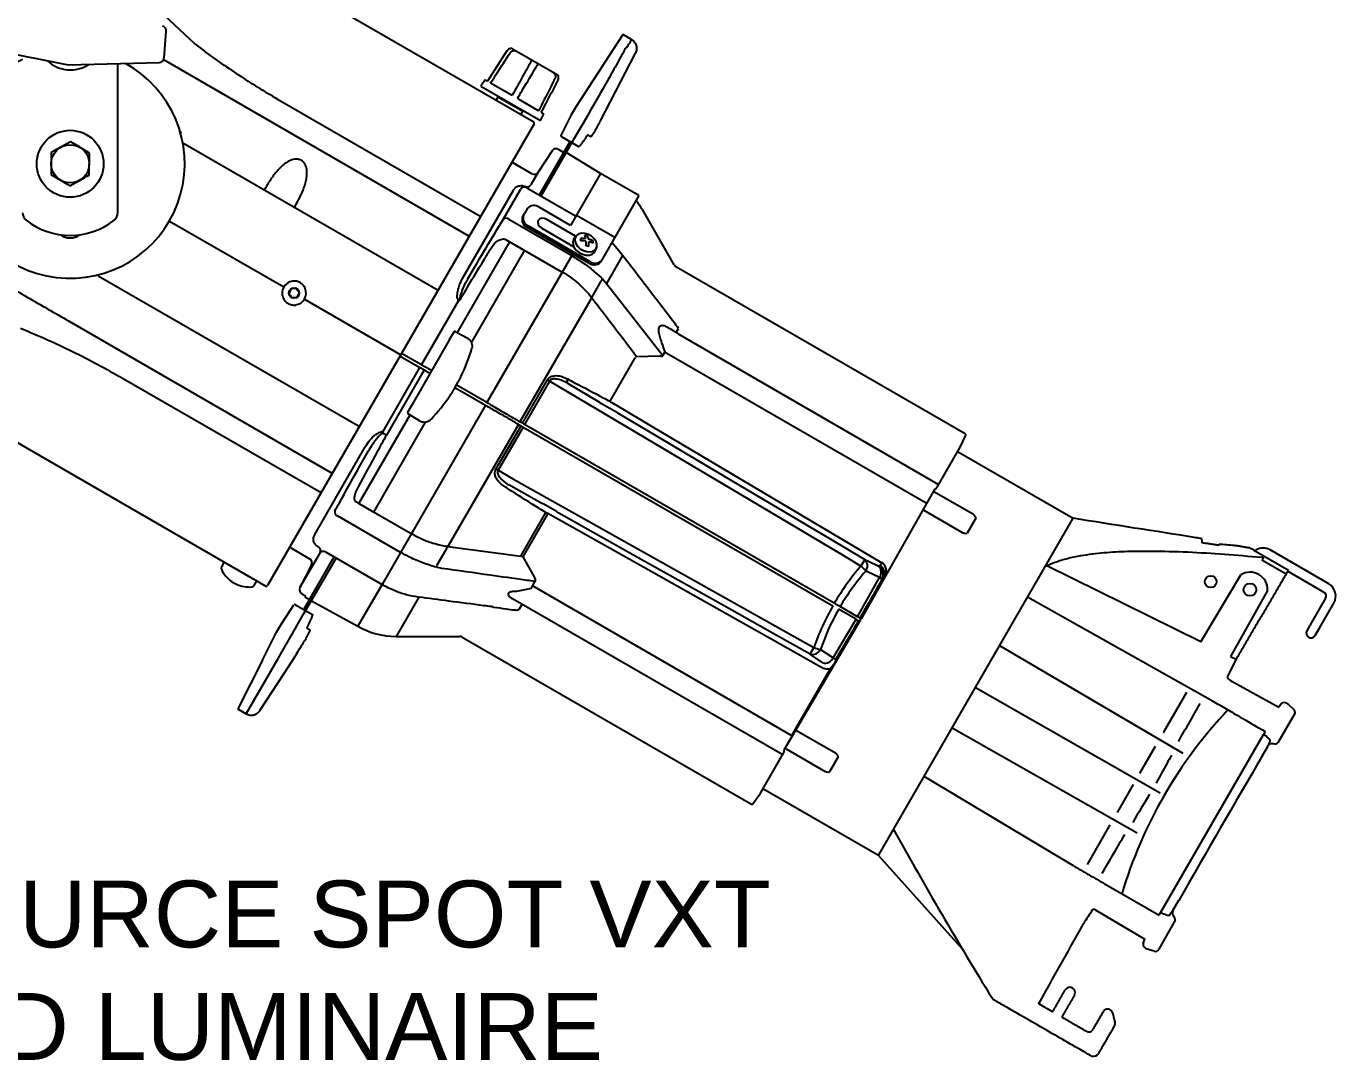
# Model space of a CAD drawing. Extents: x 5 to 346, y -5 to 215.
# Drawn here: x 207.17 to 224.32, y 159.48 to 173.03 of the extents above; entities that cross this region are included whole.
import ezdxf
from ezdxf.enums import TextEntityAlignment as Align

# ---------------------------------------------------------------- set-up
doc = ezdxf.new("R2010")
doc.units = 0
doc.header["$LTSCALE"] = 0.5
doc.header["$MEASUREMENT"] = 0
doc.layers.add('OBJECT', color=7, linetype='CONTINUOUS')
doc.layers.add('RISER', color=7, linetype='CONTINUOUS')
doc.styles.add('ARIAL', font='arial.ttf')

# ---------------------------------------------------------------- blocks, each defined once
blk = doc.blocks.new('ColorSource spot VXT-19')
at = {"layer": 'RISER'}
for p, q in [((0.52, -18.287), (1.456, -19.165)), ((5.896, -20.193), (2.489, -18.226)), ((1.055, -19.353), (1.085, -19.004)), ((-1.374, -19.207), (-0.202, -19.444)), ((7.06, -19.054), (6.939, -19.24)), ((7.176, -19.11), (7.074, -19.05)), ((7.158, -19.141), (7.158, -19.142)), ((1.05, -19.374), (5.053, -21.685)), ((5.545, -19.258), (5.292, -19.657)), ((5.545, -19.258), (5.549, -19.26)), ((5.619, -19.235), (6.202, -19.571)), ((6.939, -19.24), (6.452, -19.99)), ((6.772, -20.175), (7.229, -19.288)), ((7.116, -19.214), (7.104, -19.218)), ((-0.202, -19.444), (0.994, -19.411)), ((0.451, -21.378), (0.451, -19.426)), ((5.26, -19.638), (5.204, -19.723)), ((5.204, -19.723), (5.984, -20.173)), ((5.26, -19.638), (5.292, -19.657)), ((5.338, -19.683), (5.604, -19.837)), ((6.216, -19.645), (6.216, -19.645)), ((5.427, -19.863), (5.401, -19.908)), ((5.427, -19.863), (5.752, -20.05)), ((5.458, -19.869), (5.453, -19.878)), ((5.693, -19.888), (5.956, -20.04)), ((2.604, -19.927), (5.202, -21.427)), ((5.726, -20.035), (5.731, -20.026)), ((5.726, -20.095), (5.752, -20.05)), ((6, -20.065), (6.03, -20.083)), ((6.452, -19.99), (6.389, -20.098)), ((6.452, -19.99), (6.452, -19.99)), ((5.902, -20.215), (2.412, -26.26)), ((5.984, -20.173), (6.03, -20.083)), ((6.389, -20.098), (6.253, -20.367)), ((6.552, -20.193), (6.419, -20.422)), ((1.279, -20.322), (1.259, -20.311)), ((1.279, -20.322), (1.269, -20.339)), ((6.265, -20.384), (6.257, -20.38)), ((6.265, -20.384), (6.484, -20.511)), ((6.591, -20.378), (6.581, -20.393)), ((6.704, -20.301), (6.65, -20.383)), ((6.65, -20.384), (6.65, -20.383)), ((6.704, -20.301), (6.704, -20.301)), ((-0.169, -20.449), (-0.295, -20.519)), ((0.079, -20.597), (-0.045, -20.523)), ((1.301, -20.464), (4.644, -22.394)), ((6.137, -20.569), (5.955, -20.848)), ((6.371, -20.446), (5.967, -21.144)), ((5.993, -21.159), (6.417, -20.425)), ((6.288, -20.589), (6.22, -20.549)), ((5.872, -20.868), (5.612, -20.718)), ((6.77, -20.867), (6.321, -20.591)), ((-0.426, -20.878), (-0.302, -20.952)), ((5.955, -20.848), (5.859, -21.015)), ((6.772, -20.864), (6.379, -21.544)), ((7.274, -21.154), (6.772, -20.864)), ((-0.178, -21.026), (-0.052, -20.956)), ((4.968, -22.232), (5.631, -21.083)), ((5.496, -21.466), (5.723, -21.073)), ((5.807, -21.052), (6.442, -21.419)), ((7.274, -21.154), (6.784, -22.003)), ((5.75, -21.435), (5.777, -21.387)), ((5.815, -21.321), (5.777, -21.387)), ((6.379, -21.544), (5.968, -21.307)), ((6.958, -21.703), (6.455, -21.413)), ((7.735, -22.06), (7.319, -21.338)), ((1.125, -21.488), (2.622, -22.351)), ((5.569, -21.463), (6.394, -21.94)), ((5.826, -21.552), (5.814, -21.574)), ((6.619, -22.039), (5.814, -21.574)), ((6.632, -22.017), (5.826, -21.552)), ((6.003, -21.583), (6.421, -21.824)), ((6.444, -21.685), (6.069, -21.468)), ((4.898, -22.948), (5.584, -21.759)), ((5.537, -21.732), (6.27, -22.155)), ((6.437, -21.695), (6.418, -21.727)), ((6.437, -21.695), (6.457, -21.677)), ((7.013, -21.876), (6.919, -21.77)), ((5.775, -21.869), (5.08, -23.075)), ((6.408, -21.917), (5.283, -23.865)), ((5.327, -21.858), (5.378, -21.785)), ((6.697, -21.888), (6.716, -21.856)), ((6.716, -21.856), (6.722, -21.83)), ((7.06, -21.937), (6.848, -22.304)), ((7.06, -21.937), (7.013, -21.876)), ((6.784, -22.003), (6.772, -22.025)), ((11.548, -24.272), (7.759, -22.085)), ((0.193, -22.203), (3.6, -24.17)), ((6.776, -22.274), (6.655, -22.489)), ((6.796, -22.246), (6.848, -22.304)), ((6.848, -22.304), (7.587, -23.25)), ((2.894, -22.509), (4.157, -23.238)), ((4.427, -23.371), (4.911, -22.533)), ((6.638, -22.517), (5.716, -24.115)), ((3.246, -24.782), (-0.161, -22.815)), ((4.795, -23.04), (4.855, -22.936)), ((4.868, -22.932), (5.023, -23.016)), ((7.763, -22.945), (7.793, -22.893)), ((7.787, -22.966), (11.199, -24.937)), ((4.795, -23.04), (4.304, -23.889)), ((5.026, -23.018), (5.03, -23.02)), ((4.147, -23.255), (4.407, -23.406)), ((4.427, -23.371), (4.167, -23.22)), ((5.085, -23.158), (5.085, -23.158)), ((6.896, -23.848), (7.224, -23.28)), ((7.244, -23.259), (7.546, -23.251)), ((7.587, -23.25), (7.616, -23.201)), ((11.034, -25.18), (7.64, -23.221)), ((3.924, -24.244), (4.407, -23.406)), ((4.461, -23.437), (3.967, -24.292)), ((4.461, -23.437), (4.476, -23.445)), ((4.496, -23.411), (4.481, -23.402)), ((4.53, -23.476), (4.539, -23.482)), ((4.559, -23.447), (4.55, -23.442)), ((3.111, -25.048), (0.513, -23.548)), ((4.867, -23.662), (4.908, -23.591)), ((4.867, -23.662), (4.867, -23.662)), ((4.879, -23.641), (4.879, -23.641)), ((5.283, -23.865), (4.883, -23.634)), ((4.942, -23.526), (4.942, -23.526)), ((5.75, -24.135), (6.078, -23.567)), ((6.104, -23.584), (5.777, -24.15)), ((6.341, -23.61), (6.759, -23.858)), ((4.798, -23.774), (4.798, -23.774)), ((4.863, -23.669), (5.263, -23.9)), ((5.263, -23.9), (3.914, -26.236)), ((4.304, -23.889), (4.244, -23.993)), ((4.248, -24.007), (4.398, -24.099)), ((6.786, -23.879), (6.759, -23.858)), ((6.962, -23.983), (6.786, -23.879)), ((6.992, -23.997), (6.962, -23.983)), ((3.606, -25.186), (4.277, -24.024)), ((4.477, -24.119), (3.797, -25.297)), ((4.401, -24.1), (4.405, -24.103)), ((4.552, -24.082), (4.552, -24.082)), ((5.696, -24.15), (4.773, -25.747)), ((5.402, -24.737), (5.73, -24.169)), ((5.696, -24.15), (5.73, -24.169)), ((5.75, -24.135), (5.716, -24.115)), ((9.833, -26.492), (5.777, -24.15)), ((-1.017, -24.299), (2.39, -26.266)), ((5.757, -24.185), (5.43, -24.751)), ((5.757, -24.185), (9.813, -26.527)), ((11.482, -24.446), (11.555, -24.291)), ((3.028, -25.593), (3.691, -24.443)), ((11.18, -24.971), (11.482, -24.447)), ((11.448, -24.505), (12.962, -25.379)), ((3.596, -24.969), (3.564, -25.038)), ((6.001, -25.184), (5.572, -24.943)), ((11.148, -24.992), (10.184, -26.695)), ((11.144, -25.032), (11.654, -25.327)), ((11.148, -24.992), (11.156, -24.992)), ((3.56, -25.156), (3.608, -25.183)), ((3.606, -25.186), (3.606, -25.186)), ((3.797, -25.297), (3.606, -25.186)), ((6.027, -25.196), (6.001, -25.184)), ((6.203, -25.295), (6.027, -25.196)), ((4.151, -25.825), (3.326, -25.348)), ((3.797, -25.297), (3.797, -25.297)), ((3.798, -25.294), (4.293, -25.579)), ((5.727, -25.873), (6.054, -25.305)), ((6.083, -25.318), (5.756, -25.884)), ((6.226, -25.311), (6.203, -25.295)), ((10.412, -29.795), (12.962, -25.379)), ((11.005, -25.272), (11.517, -25.568)), ((11.688, -25.377), (11.575, -25.572)), ((9.781, -25.65), (10.233, -25.918)), ((2.702, -25.758), (2.962, -25.908)), ((2.835, -26.287), (3.098, -25.833)), ((2.884, -26.574), (3.282, -25.885)), ((3.113, -25.819), (3.098, -25.833)), ((3.908, -26.246), (3.175, -25.823)), ((4.632, -25.988), (4.757, -25.776)), ((4.766, -25.746), (4.773, -25.747)), ((4.773, -25.747), (5.727, -25.873)), ((5.756, -25.884), (5.902, -26.147)), ((15.306, -25.779), (15.33, -25.793)), ((15.33, -25.793), (15.326, -25.797)), ((15.326, -25.797), (15.779, -26.058)), ((15.356, -25.794), (15.339, -25.804)), ((16.308, -26.237), (15.541, -25.794)), ((1.844, -25.951), (1.808, -26.014)), ((2.987, -25.99), (2.835, -26.287)), ((2.887, -26.627), (3.308, -25.9)), ((4.694, -26.036), (4.618, -26.02)), ((10.413, -26.005), (10.434, -25.999)), ((14.635, -26.996), (12.615, -26.001)), ((15.75, -26.112), (15.432, -25.926)), ((15.779, -26.058), (15.78, -26.058)), ((1.945, -26.209), (1.996, -26.239)), ((2.234, -26.26), (2.27, -26.197)), ((3.914, -26.236), (3.593, -26.792)), ((3.914, -26.236), (3.914, -26.236)), ((5.864, -26.297), (5.912, -26.213)), ((10.138, -26.668), (10.426, -26.156)), ((10.474, -26.167), (10.458, -26.172)), ((14.635, -26.996), (15.156, -26.121)), ((15.773, -26.072), (16.245, -26.345)), ((2.86, -26.369), (2.907, -26.396)), ((2.907, -26.396), (2.9, -26.409)), ((2.9, -26.409), (2.959, -26.444)), ((4.39, -26.412), (4.382, -26.411)), ((5.864, -26.297), (5.669, -26.337)), ((5.884, -26.263), (9.283, -28.226)), ((15.507, -26.323), (15.023, -27.187)), ((2.593, -26.763), (2.757, -26.511)), ((2.778, -26.512), (2.771, -26.508)), ((2.778, -26.512), (2.998, -26.639)), ((2.985, -26.459), (3.593, -26.792)), ((4.39, -26.412), (4.093, -26.926)), ((9.157, -28.474), (5.619, -26.432)), ((5.744, -26.504), (5.707, -26.569)), ((10.118, -26.702), (9.89, -26.571)), ((10.138, -26.668), (9.91, -26.536)), ((14.795, -27.776), (12.364, -26.414)), ((16.267, -26.427), (16.084, -26.745)), ((16.192, -26.808), (16.376, -26.489)), ((2.755, -26.857), (2.887, -26.627)), ((10.164, -26.729), (9.171, -28.416)), ((9.819, -27.208), (10.118, -26.702)), ((10.164, -26.729), (10.149, -26.721)), ((10.164, -26.729), (10.184, -26.695)), ((10.169, -26.686), (10.184, -26.695)), ((16.084, -26.745), (16.022, -26.851)), ((2.345, -27.236), (2.53, -26.872)), ((2.53, -26.872), (2.593, -26.763)), ((2.53, -26.872), (2.53, -26.872)), ((2.549, -27.215), (2.755, -26.857)), ((2.926, -26.935), (2.97, -26.847)), ((2.936, -26.798), (2.944, -26.782)), ((2.936, -26.798), (2.944, -26.782)), ((2.936, -26.798), (2.936, -26.798)), ((2.97, -26.847), (2.97, -26.847)), ((4.093, -26.926), (4.926, -26.926)), ((9.516, -27.16), (9.065, -26.906)), ((16.131, -26.914), (16.192, -26.808)), ((2.851, -27.057), (2.851, -27.057)), ((2.926, -26.935), (2.926, -26.935)), ((4.959, -26.934), (8.748, -29.122)), ((14.4, -28.46), (11.999, -27.047)), ((2.345, -27.236), (2.024, -27.867)), ((2.13, -27.94), (2.549, -27.215)), ((2.632, -27.402), (2.778, -27.178)), ((2.796, -27.146), (2.8, -27.14)), ((9.849, -27.228), (9.852, -27.244)), ((15.095, -27.223), (14.977, -27.456)), ((15.023, -27.187), (15.095, -27.223)), ((2.311, -27.896), (2.632, -27.402)), ((9.277, -28.222), (9.779, -27.354)), ((14.1, -28.98), (11.692, -27.604)), ((15.021, -27.504), (15.656, -27.852)), ((14.444, -27.658), (14.138, -28.189)), ((2.028, -27.88), (2.13, -27.94)), ((15.862, -27.937), (15.64, -28.318)), ((15.69, -27.805), (15.656, -27.852)), ((13.8, -29.5), (11.375, -28.127)), ((9.34, -28.157), (9.85, -28.452)), ((14.109, -30.538), (15.453, -28.209)), ((15.476, -28.171), (15.453, -28.209)), ((8.867, -28.977), (9.169, -28.454)), ((9.176, -28.422), (9.171, -28.416)), ((9.201, -28.397), (9.713, -28.693)), ((14.036, -28.365), (13.831, -28.721)), ((15.436, -28.492), (15.513, -28.359)), ((15.561, -28.329), (15.588, -28.329)), ((9.883, -28.502), (9.77, -28.698)), ((15.436, -28.492), (15.436, -28.493)), ((12.964, -29.93), (11.01, -28.76)), ((8.768, -29.118), (8.866, -28.978)), ((10.412, -29.795), (8.899, -28.922)), ((13.749, -28.863), (13.536, -29.232)), ((13.443, -29.392), (13.144, -29.91)), ((11.514, -31.022), (10.415, -29.797)), ((13.39, -30.175), (14.087, -30.576)), ((13.26, -30.509), (13.901, -30.891)), ((14.268, -30.515), (14.228, -30.571)), ((14.268, -30.515), (14.346, -30.381)), ((14.346, -30.381), (14.346, -30.381)), ((14.298, -30.64), (14.082, -31.022)), ((14.087, -30.576), (14.109, -30.538)), ((13.877, -30.947), (13.901, -30.891)), ((13.929, -31.015), (14.02, -31.044))]:
    blk.add_line(p, q, dxfattribs=at)
at = {"layer": 'RISER', "flags": 128}
for points in [[(6.581, -20.393), (6.581, -20.393)], [(6.069, -21.468), (6.036, -21.455), (6.002, -21.452), (5.974, -21.461), (5.955, -21.479), (5.949, -21.504), (5.955, -21.533), (5.974, -21.561), (6.003, -21.583)], [(6.418, -21.727), (6.417, -21.73), (6.408, -21.763), (6.411, -21.8), (6.428, -21.838), (6.457, -21.873), (6.494, -21.902), (6.537, -21.923), (6.582, -21.934), (6.625, -21.933), (6.661, -21.922), (6.689, -21.9), (6.697, -21.888)], [(6.725, -21.794), (6.714, -21.756), (6.69, -21.719), (6.655, -21.687), (6.613, -21.663), (6.568, -21.649), (6.524, -21.647), (6.486, -21.656), (6.457, -21.677), (6.44, -21.707), (6.436, -21.743), (6.447, -21.781), (6.471, -21.818), (6.506, -21.85), (6.548, -21.874), (6.593, -21.888), (6.637, -21.89), (6.675, -21.88), (6.705, -21.86), (6.722, -21.83), (6.725, -21.794)], [(10.181, -26.004), (9.966, -25.877), (9.106, -25.366), (6.104, -23.584)], [(6.921, -23.865), (7.014, -23.92), (7.44, -24.173), (9.147, -25.185), (10.457, -25.961)], [(6.992, -23.997), (7.377, -24.225), (8.488, -24.883), (9.781, -25.65)], [(3.616, -24.174), (3.615, -24.174), (3.614, -24.175), (3.612, -24.175), (3.61, -24.174), (3.608, -24.174), (3.605, -24.173), (3.603, -24.172), (3.6, -24.17)], [(3.265, -24.783), (3.263, -24.784), (3.262, -24.785), (3.26, -24.786), (3.257, -24.786), (3.255, -24.785), (3.252, -24.785), (3.249, -24.784), (3.246, -24.782)], [(5.43, -24.751), (5.633, -24.865), (6.505, -25.355), (9.565, -27.072)], [(9.665, -27.332), (9.557, -27.271), (9.125, -27.028), (7.395, -26.056), (6.083, -25.318)], [(9.065, -26.906), (8.39, -26.527), (7.265, -25.895), (6.226, -25.311)], [(11.518, -25.568), (11.522, -25.57), (11.526, -25.571)], [(11.526, -25.571), (11.536, -25.573), (11.565, -25.577)], [(10.233, -25.918), (10.392, -25.995), (10.413, -26.005)], [(10.426, -26.156), (10.266, -26.079), (10.246, -26.069)], [(2.936, -26.798), (2.936, -26.798)], [(2.944, -26.782), (2.944, -26.782)], [(9.654, -27.095), (9.8, -27.195), (9.819, -27.208)], [(9.681, -27.272), (9.535, -27.173), (9.516, -27.16)], [(15.778, -27.814), (15.775, -27.811), (15.76, -27.801), (15.741, -27.794), (15.725, -27.791), (15.708, -27.794), (15.694, -27.801), (15.69, -27.805)], [(15.848, -27.878), (15.799, -27.833), (15.778, -27.814)], [(9.714, -28.693), (9.718, -28.695), (9.722, -28.696)], [(9.722, -28.696), (9.732, -28.698), (9.76, -28.702)], [(12.512, -31.731), (12.511, -31.73), (12.511, -31.728), (12.512, -31.727), (12.512, -31.726), (12.512, -31.725), (12.512, -31.725), (12.512, -31.725), (12.512, -31.725), (12.512, -31.725), (12.511, -31.727)]]:
    blk.add_lwpolyline(points, dxfattribs=at)
at = {"layer": 'RISER'}
for centre, radius in [((-0.174, -20.738), 0.438), ((-0.174, -20.738), 0.25), ((2.758, -22.43), 0.0682), ((14.762, -26.209), 0.0783), ((15.276, -26.314), 0.082)]:
    blk.add_circle(centre, radius, dxfattribs=at)
for centre, radius, start, end in [((7.069, -19.059), 0.01, 63.5738, 146.9774), ((-0.174, -20.738), 1.5, 114.6243, 61.2034), ((-0.17, -19.072), 0.438, 226.567, 303.5677), ((5.888, -20.207), 0.016, 330, 60), ((6.262, -20.371), 0.01, 153.1059, 239.191), ((6.262, -20.371), 0.00999, 153.1449, 240.0494), ((6.257, -20.379), 0.000649, 239.2227, 251.7737), ((6.189, -20.603), 0.062, 60, 147), ((6.488, -20.503), 0.00906, 244.3621, 327.1843), ((5.903, -20.814), 0.062, 240, 327), ((5.776, -21.105), 0.062, 60.0043, 148.8483), ((5.81, -20.981), 0.0603, 238.2797, 324.8879), ((6.453, -21.838), 1, 30, 38.341), ((-0.674, -21.378), 0.125, 180, 232.0201), ((0.326, -21.378), 0.125, 307.9799, 0), ((5.855, -21.47), 0.112, 161.4218, 248.0495), ((5.868, -21.448), 0.112, 161.4218, 248.0495), ((5.899, -21.395), 0.112, 51.9505, 138.5782), ((-0.174, -20.738), 0.937, 232.0201, 307.9799), ((5.534, -21.506), 0.0556, 50.8363, 132.9669), ((-0.174, -21.488), 0.22, 234.3056, 305.6944), ((6.536, -22.079), 0.362, 83.3807, 94.5148), ((7.112, -21.67), 0.607, 184.5181, 187.3095), ((6.524, -22.194), 0.447, 82.7479, 91.8018), ((6.546, -21.9), 0.226, 75.3356, 84.4774), ((6.319, -21.752), 0.26, 7.277, 17.3008), ((5.876, -21.799), 0.706, 358.7735, 3.9164), ((6.429, -21.753), 0.188, 8.0849, 22.2527), ((6.553, -21.988), 0.269, 63.1354, 76.6989), ((6.152, -21.782), 0.467, 355.2284, 2.9517), ((6.55, -22.065), 0.315, 65.9011, 77.3381), ((6.51, -21.78), 0.168, 0.8699, 10.9577), ((5.823, -26.181), 4.433, 79.6737, 80.1393), ((6.688, -21.951), 0.112, 231.9505, 318.5782), ((6.701, -21.929), 0.112, 231.9505, 318.5782), ((7.79, -22.031), 0.062, 207.7956, 239.9999), ((2.758, -22.43), 0.157, 97.0792, 202.9208), ((6.683, -22.188), 0.128, 317.3304, 333.0094), ((2.758, -22.43), 0.157, 277.0792, 22.9208), ((4.698, -22.196), 0.398, 302.3501, 305.5351), ((6.744, -22.595), 0.132, 130.2868, 143.7131), ((4.863, -22.941), 0.01, 61.5, 150), ((7.825, -22.899), 0.0777, 216.7783, 240.264), ((4.966, -23.122), 0.12, 60, 61.5), ((4.97, -23.124), 0.12, 59.8086, 60), ((2.926, -22.527), 2.25, 333.6537, 343.7101), ((7.33, -23.36), 0.133, 130.2798, 142.9213), ((7.684, -23.143), 0.089, 219.9484, 240.3133), ((6.234, -23.357), 0.261, 233.354, 240.1765), ((6.384, -23.58), 0.052, 149.7536, 215.3035), ((2.926, -22.527), 2.25, 316.2899, 326.3463), ((4.253, -23.998), 0.01, 150, 238.5), ((7.01, -23.71), 0.179, 230.2573, 240.2438), ((4.461, -23.996), 0.12, 238.5, 240), ((4.465, -23.999), 0.12, 240, 240.1914), ((3.526, -24.227), 0.398, 354.4649, 357.6499), ((3.513, -25.025), 0.862, 58.2081, 61.6759), ((11.541, -24.285), 0.015, 335.5299, 60), ((11.469, -24.44), 0.015, 330, 335), ((5.299, -24.977), 0.261, 59.8235, 66.646), ((11.157, -24.977), 0.015, 267.4142, 333.8067), ((3.346, -25.296), 0.0556, 167.0331, 249.1637), ((5.992, -25.473), 0.179, 59.7562, 69.7427), ((11.681, -25.374), 0.00747, 334.3111, 40.8186), ((11.566, -25.567), 0.01, 260.9867, 328.6014), ((14.504, -25.699), 0.148, 359.2636, 21.3549), ((3.06, -25.757), 0.0128, 54.8325, 102.1191), ((3.043, -25.804), 0.062, 332.5108, 54.8717), ((4.886, -25.801), 0.132, 155.4796, 168.911), ((5.704, -25.973), 0.103, 59.6751, 77.1435), ((15.449, -25.954), 0.185, 60, 120), ((15.424, -25.961), 0.0714, 61.9356, 89.0287), ((1.838, -26.032), 0.035, 150, 204.6842), ((2.17, -25.879), 0.4, 204.6842, 219.6605), ((2.931, -25.962), 0.062, 333, 60), ((4.51, -25.95), 0.128, 326.9906, 342.6696), ((21.118, -32.469), 12.704, 148.9605, 149.4133), ((9.849, -26.398), 0.516, 39.6413, 49.8337), ((10.147, -26.002), 0.12, 325.7127, 44.149), ((10.327, -26.088), 0.12, 325.7127, 44.149), ((10.348, -26.112), 0.126, 331.5417, 58.8707), ((7.529, -24.233), 3.4, 328.704, 329.4393), ((15.496, -25.959), 0.0725, 121.8431, 152.0804), ((2.192, -25.848), 0.437, 220.8128, 235.5407), ((2.185, -25.844), 0.437, 244.4617, 259.1394), ((5.866, -26.292), 0.0917, 59.6817, 79.4268), ((12.558, -28.089), 3.07, 138.8753, 149.6267), ((10.618, -25.81), 0.396, 241.0192, 246.2638), ((15.278, -26.314), 0.229, 357.7878, 122.269), ((14.15, -25.151), 1.866, 329.0054, 330.1379), ((16.215, -26.397), 0.185, 330, 60), ((2.17, -25.879), 0.4, 260.3395, 275.3158), ((2.203, -26.243), 0.035, 275.3158, 330), ((2.398, -26.252), 0.016, 240, 330), ((2.891, -26.315), 0.062, 153, 240), ((16.215, -26.397), 0.06, 330, 60), ((2.766, -26.517), 0.00999, 59.9506, 146.8551), ((5.338, -26.608), 0.0717, 59.7954, 85.4028), ((12.558, -28.089), 3.07, 150.3733, 161.1247), ((2.993, -26.647), 0.00906, 332.8157, 55.6379), ((4.093, -25.926), 1, 240, 270), ((4.928, -26.988), 0.062, 60.0001, 92.0977), ((16.076, -26.882), 0.0625, 150, 330), ((20.631, -33.311), 12.704, 150.5867, 151.0395), ((9.545, -27.043), 0.12, 255.851, 334.2873), ((9.74, -26.587), 0.516, 250.1663, 260.3587), ((9.71, -27.156), 0.12, 255.851, 334.2873), ((9.615, -27.547), 0.396, 53.7362, 58.9808), ((9.791, -27.339), 0.0194, 230.9529, 277.6933), ((15.107, -27.378), 0.152, 210.7696, 235.6493), ((2.033, -27.872), 0.01, 153.0226, 235.0653), ((19.348, -32.01), 6, 136.6092, 163.3896), ((-125.156, 51.517), 160.718, 330.22287, 330.4267), ((15.818, -27.916), 0.0487, 335.2694, 51.4633), ((9.163, -28.431), 0.015, 326.1933, 32.5858), ((15.551, -28.381), 0.0436, 137.483, 149.8083), ((15.567, -28.39), 0.0616, 95.5602, 140.4926), ((15.606, -28.285), 0.0479, 248.7705, 315.3976), ((9.877, -28.499), 0.00747, 334.3111, 40.8186), ((159.809, -113.105), 167.34, 149.6266, 150.3734), ((9.762, -28.692), 0.01, 260.9867, 328.6014), ((8.854, -28.969), 0.015, 325, 330), ((8.756, -29.109), 0.015, 240, 324.2564), ((87.839, -73.347), 86.17, 149.0195, 149.30543), ((65.827, 1.349), 63.23, 209.15494, 211.46437), ((-125.241, 51.37), 160.718, 329.5733, 329.78234), ((25.276, -38.582), 14.515, 146.1723, 147.0489), ((13.229, -30.565), 0.0641, 61.0468, 99.4584), ((14.329, -30.546), 0.0684, 160.7582, 224.4162), ((15.063, -31.863), 2.292, 149.1236, 150.8764), ((14.249, -30.632), 0.0488, 350.4348, 50.7092), ((312.885, -199.714), 344.157, 150.59639, 150.78314), ((13.942, -30.952), 0.0656, 175.2901, 258.3109), ((14.039, -31), 0.049, 247.4921, 332.7202), ((12.917, -31.589), 0.0692, 329.8594, 150.1406), ((11.939, -31.638), 0.0477, 200.8541, 248.828), ((12.52, -31.73), 0.00826, 188.1514, 245.2177), ((12.689, -31.829), 0.00721, 232.2004, 284.877), ((12.69, -31.827), 0.00919, 275.2197, 323.7156), ((12.69, -31.827), 0.00963, 289.5098, 330.1428), ((13.414, -31.867), 0.0628, 14.908, 149.1529), ((12.825, -31.905), 0.00979, 164.5683, 240.2037), ((13.448, -31.994), 0.0624, 329.8423, 14.9021), ((13.167, -32.044), 0.0596, 239.948, 329.4066), ((13.226, -32.348), 0.076, 239.9202, 314.7471)]:
    blk.add_arc(centre, radius, start, end, dxfattribs=at)
for centre, major_axis, ratio, start_param, end_param in [((1.023, -18.999), (0.0222, 0.0589), 0.988785, 4.983354, 6.435293), ((0.993, -19.348), (-0.0117, 0.0618), 0.988785, 2.989485, 4.441424), ((0.994, -19.41), (0.00755, 0.00021), 0.069473, 4.704435, 4.910558), ((5.934, -20.124), (0.485, -0.298), 0.101686, 6.233323, 6.285987), ((4.849, -22.965), (0.0045, 0.0266), 0.138337, 0.351347, 0.357701), ((4.267, -23.974), (0.0208, 0.0172), 0.138337, 2.783892, 2.790246), ((3.574, -25.205), (0.0407, 0.048), 0.229753, 5.307816, 5.376814), ((3.796, -25.334), (0.0212, 0.0593), 0.229686, 0.906398, 0.975396), ((12.771, -24.046), (2.742, -3.97), 0.342431, 4.800295, 4.810418), ((14.883, -30.499), (-0.001, 4.816), 0.01474, 0.120986, 0.145833), ((58.549, -60.913), (47.023, -34.283), 0.172111, 2.857143, 2.867786), ((12.482, -28.044), (1.598, 2.767), 0.960876, 1.376633, 1.564537), ((12.482, -28.044), (1.598, 2.767), 0.960876, 1.577056, 1.764959), ((10.967, -27.171), (2.742, -3.97), 0.342431, 4.800295, 4.810418)]:
    blk.add_ellipse(centre, major_axis=major_axis, ratio=ratio, start_param=start_param, end_param=end_param, dxfattribs=at)
for points, knots in [([(1.456, -19.165), (1.504, -19.202), (1.631, -19.3), (1.844, -19.45), (2.093, -19.617), (2.346, -19.777), (2.518, -19.877), (2.604, -19.928)], [0, 0, 0, 0, 0.130893, 0.348423, 0.567917, 0.783865, 1, 1, 1, 1]), ([(7.176, -19.11), (7.19, -19.119), (7.218, -19.14), (7.242, -19.188), (7.248, -19.241), (7.235, -19.273), (7.229, -19.288)], [0, 0, 0, 0, 0.2407727, 0.5, 0.7592273, 1, 1, 1, 1]), ([(5.334, -19.677), (5.339, -19.67), (5.366, -19.629), (5.451, -19.498), (5.532, -19.374), (5.59, -19.284)], [0, 0, 0, 0, 0.056184, 0.311886, 1, 1, 1, 1]), ([(5.619, -19.235), (5.616, -19.233), (5.607, -19.229), (5.592, -19.229), (5.576, -19.234), (5.56, -19.244), (5.553, -19.255), (5.549, -19.26)], [0, 0, 0, 0, 0.156463, 0.377207, 0.586936, 0.792743, 1, 1, 1, 1]), ([(5.59, -19.284), (5.591, -19.282), (5.596, -19.275), (5.608, -19.264), (5.628, -19.256), (5.65, -19.255), (5.663, -19.261), (5.669, -19.264)], [0, 0, 0, 0, 0.06206, 0.280895, 0.514816, 0.758819, 1, 1, 1, 1]), ([(5.863, -19.375), (5.864, -19.376), (5.865, -19.378), (5.864, -19.385), (5.86, -19.398), (5.853, -19.413), (5.847, -19.424), (5.844, -19.43)], [0, 0, 0, 0, 0.156463, 0.377207, 0.586936, 0.792743, 1, 1, 1, 1]), ([(7.104, -19.218), (7.101, -19.223), (7.087, -19.247), (7.029, -19.352), (6.918, -19.553), (6.816, -19.733), (6.552, -20.193)], [0, 0, 0, 0, 0.024148, 0.120739, 0.507103, 1, 1, 1, 1]), ([(5.844, -19.43), (5.839, -19.439), (5.815, -19.482), (5.739, -19.619), (5.667, -19.746), (5.615, -19.839)], [0, 0, 0, 0, 0.063926, 0.319628, 1, 1, 1, 1]), ([(5.685, -19.88), (5.69, -19.872), (5.715, -19.83), (5.795, -19.696), (5.87, -19.569), (5.925, -19.477)], [0, 0, 0, 0, 0.056184, 0.311886, 1, 1, 1, 1]), ([(5.925, -19.477), (5.926, -19.475), (5.931, -19.468), (5.939, -19.455), (5.949, -19.441), (5.958, -19.433), (5.96, -19.433), (5.962, -19.432)], [0, 0, 0, 0, 0.06206, 0.280895, 0.514816, 0.758819, 1, 1, 1, 1]), ([(6.153, -19.543), (6.157, -19.546), (6.166, -19.552), (6.176, -19.566), (6.182, -19.584), (6.183, -19.604), (6.178, -19.616), (6.176, -19.622)], [0, 0, 0, 0, 0.156463, 0.377207, 0.586936, 0.792743, 1, 1, 1, 1]), ([(5.338, -19.683), (5.337, -19.683), (5.335, -19.681), (5.335, -19.678), (5.334, -19.677), (5.334, -19.677)], [0, 0, 0, 0, 0.417944, 0.987082, 1, 1, 1, 1]), ([(6.176, -19.622), (6.171, -19.631), (6.148, -19.675), (6.078, -19.815), (6.011, -19.945), (5.963, -20.04)], [0, 0, 0, 0, 0.063926, 0.319628, 1, 1, 1, 1]), ([(5.999, -20.06), (6.012, -20.035), (6.084, -19.897), (6.157, -19.759), (6.216, -19.645)], [0, 0, 0, 0, 0.178584, 1, 1, 1, 1]), ([(6.216, -19.645), (6.216, -19.643), (6.22, -19.635), (6.224, -19.62), (6.223, -19.6), (6.216, -19.582), (6.206, -19.575), (6.202, -19.571)], [0, 0, 0, 0, 0.06206, 0.280895, 0.514816, 0.758819, 1, 1, 1, 1]), ([(5.615, -19.839), (5.615, -19.839), (5.613, -19.839), (5.609, -19.839), (5.605, -19.837), (5.604, -19.837)], [0, 0, 0, 0, 0.012918, 0.582056, 1, 1, 1, 1]), ([(5.693, -19.888), (5.692, -19.887), (5.689, -19.885), (5.687, -19.882), (5.685, -19.88), (5.685, -19.88)], [0, 0, 0, 0, 0.417944, 0.987082, 1, 1, 1, 1]), ([(5.963, -20.04), (5.963, -20.04), (5.962, -20.041), (5.959, -20.041), (5.957, -20.04), (5.956, -20.04)], [0, 0, 0, 0, 0.012918, 0.582056, 1, 1, 1, 1]), ([(5.999, -20.063), (5.999, -20.063), (5.998, -20.063), (5.998, -20.061), (5.999, -20.061), (5.999, -20.06)], [0, 0, 0, 0, 0.2318595, 0.5971679, 1, 1, 1, 1]), ([(5.999, -20.064), (5.999, -20.064), (5.999, -20.064), (5.999, -20.063), (5.999, -20.063)], [0, 0, 0, 0, 0.455001, 1, 1, 1, 1]), ([(5.999, -20.063), (5.999, -20.063), (5.999, -20.064), (6, -20.065), (6, -20.065)], [0, 0, 0, 0, 0.069397, 1, 1, 1, 1]), ([(6.713, -20.285), (6.717, -20.277), (6.725, -20.261), (6.745, -20.224), (6.762, -20.194), (6.771, -20.178), (6.772, -20.175)], [0, 0, 0, 0, 0.315107, 0.632944, 0.949791, 1, 1, 1, 1]), ([(6.581, -20.393), (6.577, -20.399), (6.559, -20.426), (6.531, -20.465), (6.505, -20.497), (6.496, -20.508)], [0, 0, 0, 0, 0.139683, 0.698663, 1, 1, 1, 1]), ([(6.606, -20.363), (6.605, -20.363), (6.604, -20.363), (6.601, -20.365), (6.597, -20.369), (6.594, -20.374), (6.592, -20.377), (6.591, -20.378)], [0, 0, 0, 0, 0.219062, 0.43802, 0.659218, 0.879999, 1, 1, 1, 1]), ([(6.65, -20.383), (6.65, -20.383), (6.65, -20.383), (6.645, -20.381), (6.623, -20.371), (6.606, -20.363)], [0, 0, 0, 0, 0.045653, 0.228294, 1, 1, 1, 1]), ([(6.704, -20.301), (6.705, -20.298), (6.707, -20.295), (6.712, -20.287), (6.713, -20.285)], [0, 0, 0, 0, 0.79181, 1, 1, 1, 1]), ([(6.713, -20.285), (6.713, -20.285), (6.713, -20.285), (6.713, -20.285), (6.713, -20.285), (6.713, -20.285), (6.713, -20.285)], [0, 0, 0, 0, 0.344879, 0.691965, 0.85965, 1, 1, 1, 1]), ([(-0.295, -20.519), (-0.298, -20.521), (-0.341, -20.545), (-0.383, -20.568), (-0.421, -20.59)], [0, 0, 0, 0, 0.0702136, 1, 1, 1, 1]), ([(-0.045, -20.523), (-0.048, -20.521), (-0.09, -20.496), (-0.131, -20.472), (-0.169, -20.449)], [0, 0, 0, 0, 0.070214, 1, 1, 1, 1]), ([(-0.424, -20.734), (-0.424, -20.773), (-0.425, -20.822), (-0.425, -20.869), (-0.426, -20.878)], [0, 0, 0, 0, 0.8029186, 1, 1, 1, 1]), ([(-0.421, -20.59), (-0.422, -20.627), (-0.423, -20.674), (-0.423, -20.723), (-0.424, -20.734)], [0, 0, 0, 0, 0.7790657, 1, 1, 1, 1]), ([(0.074, -20.886), (0.074, -20.876), (0.075, -20.829), (0.076, -20.781), (0.076, -20.741)], [0, 0, 0, 0, 0.1970814, 1, 1, 1, 1]), ([(0.076, -20.741), (0.077, -20.731), (0.077, -20.682), (0.078, -20.634), (0.079, -20.597)], [0, 0, 0, 0, 0.220934, 1, 1, 1, 1]), ([(2.763, -21.307), (2.782, -21.275), (2.8, -21.243), (2.817, -21.21), (2.839, -21.169), (2.859, -21.126), (2.884, -21.062), (2.892, -21.04), (2.906, -20.997), (2.912, -20.974), (2.921, -20.929), (2.925, -20.907), (2.928, -20.861), (2.928, -20.838), (2.923, -20.803), (2.92, -20.791), (2.913, -20.769), (2.909, -20.758), (2.898, -20.736), (2.891, -20.726), (2.878, -20.713), (2.874, -20.708), (2.864, -20.701), (2.859, -20.697), (2.848, -20.691), (2.842, -20.688), (2.83, -20.684), (2.824, -20.682), (2.812, -20.679), (2.806, -20.679), (2.794, -20.678), (2.788, -20.677), (2.77, -20.678), (2.758, -20.68), (2.735, -20.686), (2.724, -20.689), (2.703, -20.698), (2.692, -20.703), (2.672, -20.714), (2.662, -20.72), (2.634, -20.739), (2.616, -20.754), (2.582, -20.784), (2.566, -20.8), (2.535, -20.834), (2.52, -20.852), (2.477, -20.906), (2.45, -20.945), (2.425, -20.984), (2.406, -21.015), (2.387, -21.047), (2.368, -21.08)], [-0.097288, -0.097288, -0.097288, -0.097288, 0, 0, 0, 0.125, 0.125, 0.1875, 0.1875, 0.25, 0.25, 0.3125, 0.3125, 0.375, 0.375, 0.40625, 0.40625, 0.4375, 0.4375, 0.46875, 0.46875, 0.484375, 0.484375, 0.5, 0.5, 0.515625, 0.515625, 0.53125, 0.53125, 0.546875, 0.546875, 0.5625, 0.5625, 0.59375, 0.59375, 0.625, 0.625, 0.65625, 0.65625, 0.6875, 0.6875, 0.75, 0.75, 0.8125, 0.8125, 0.875, 0.875, 1, 1, 1, 1.097527, 1.097527, 1.097527, 1.097527]), ([(-0.052, -20.956), (-0.049, -20.954), (-0.006, -20.931), (0.036, -20.907), (0.074, -20.886)], [0, 0, 0, 0, 0.070214, 1, 1, 1, 1]), ([(-0.302, -20.952), (-0.299, -20.954), (-0.257, -20.979), (-0.216, -21.004), (-0.178, -21.026)], [0, 0, 0, 0, 0.070214, 1, 1, 1, 1]), ([(5.631, -21.083), (5.64, -21.07), (5.657, -21.046), (5.693, -21.028), (5.728, -21.023), (5.753, -21.024), (5.772, -21.03), (5.778, -21.032)], [0, 0, 0, 0, 0.318535, 0.636337, 0.797116, 0.929766, 1, 1, 1, 1]), ([(5.035, -22.24), (5.114, -22.106), (5.268, -21.847), (5.422, -21.589), (5.496, -21.466)], [0, 0, 0, 0, 0.5207733, 1, 1, 1, 1]), ([(5.378, -21.785), (5.401, -21.764), (5.432, -21.737), (5.482, -21.722), (5.513, -21.721), (5.53, -21.728), (5.537, -21.732)], [0, 0, 0, 0, 0.50075, 0.686143, 0.873077, 1, 1, 1, 1]), ([(4.93, -22.521), (4.951, -22.485), (5.056, -22.307), (5.189, -22.087), (5.301, -21.902), (5.327, -21.858)], [0, 0, 0, 0, 0.160413, 0.802068, 1, 1, 1, 1]), ([(6.394, -21.94), (6.448, -21.973), (6.557, -22.04), (6.691, -22.146), (6.766, -22.217), (6.796, -22.246)], [0, 0, 0, 0, 0.3654754, 0.7414662, 1, 1, 1, 1]), ([(7.793, -22.893), (7.773, -22.867), (7.658, -22.717), (7.414, -22.398), (7.19, -22.106), (7.06, -21.937)], [0, 0, 0, 0, 0.083458, 0.469006, 1, 1, 1, 1]), ([(-1.245, -22.191), (-1.063, -22.294), (-0.883, -22.399), (-0.522, -22.607), (-0.341, -22.711), (-0.161, -22.815)], [0, 0, 0, 0, 0.5, 0.5, 1, 1, 1, 1]), ([(2.903, -22.369), (2.896, -22.353), (2.887, -22.339), (2.865, -22.313), (2.852, -22.302), (2.829, -22.29), (2.822, -22.286), (2.806, -22.28), (2.798, -22.278), (2.781, -22.274), (2.772, -22.273), (2.756, -22.273), (2.747, -22.273), (2.739, -22.274)], [0, 0, 0, 0, 0.25, 0.25, 0.5, 0.5, 0.625, 0.625, 0.75, 0.75, 0.875, 0.875, 1, 1, 1, 1]), ([(4.911, -22.533), (4.907, -22.525), (4.895, -22.502), (4.895, -22.452), (4.903, -22.389), (4.927, -22.312), (4.953, -22.262), (4.968, -22.232)], [0, 0, 0, 0, 0.082616, 0.229115, 0.451924, 0.675541, 1, 1, 1, 1]), ([(5.035, -22.24), (5.015, -22.276), (4.982, -22.337), (4.949, -22.418), (4.933, -22.471), (4.927, -22.502), (4.929, -22.516), (4.93, -22.521)], [0, 0, 0, 0, 0.401034, 0.694759, 0.864025, 0.95611, 1, 1, 1, 1]), ([(6.27, -22.155), (6.27, -22.155), (6.309, -22.177), (6.384, -22.225), (6.486, -22.307), (6.578, -22.395), (6.63, -22.457), (6.655, -22.489), (6.655, -22.489)], [0, 0, 0, 0, 0.000005, 0.25468, 0.509356, 0.754674, 0.999995, 1, 1, 1, 1]), ([(2.719, -22.374), (2.715, -22.383), (2.708, -22.399), (2.697, -22.421), (2.692, -22.432), (2.69, -22.436)], [0, 0, 0, 0, 0.439117, 0.751367, 1, 1, 1, 1]), ([(2.69, -22.436), (2.692, -22.439), (2.698, -22.448), (2.709, -22.464), (2.721, -22.48), (2.727, -22.489), (2.729, -22.492)], [0, 0, 0, 0, 0.156025, 0.493707, 0.819058, 1, 1, 1, 1]), ([(2.787, -22.368), (2.777, -22.369), (2.76, -22.371), (2.736, -22.373), (2.724, -22.374), (2.719, -22.374)], [0, 0, 0, 0, 0.439117, 0.751367, 1, 1, 1, 1]), ([(2.826, -22.424), (2.824, -22.421), (2.817, -22.412), (2.806, -22.396), (2.795, -22.38), (2.789, -22.371), (2.787, -22.368)], [0, 0, 0, 0, 0.180942, 0.506293, 0.843975, 1, 1, 1, 1]), ([(2.797, -22.486), (2.801, -22.477), (2.808, -22.462), (2.819, -22.44), (2.824, -22.429), (2.826, -22.424)], [0, 0, 0, 0, 0.439117, 0.751367, 1, 1, 1, 1]), ([(2.613, -22.492), (2.62, -22.507), (2.629, -22.522), (2.651, -22.547), (2.664, -22.558), (2.687, -22.571), (2.694, -22.574), (2.71, -22.58), (2.718, -22.583), (2.735, -22.586), (2.743, -22.587), (2.76, -22.588), (2.769, -22.588), (2.777, -22.587)], [0, 0, 0, 0, 0.25, 0.25, 0.5, 0.5, 0.625, 0.625, 0.75, 0.75, 0.875, 0.875, 1, 1, 1, 1]), ([(2.729, -22.492), (2.739, -22.491), (2.756, -22.49), (2.78, -22.488), (2.792, -22.486), (2.797, -22.486)], [0, 0, 0, 0, 0.439117, 0.751367, 1, 1, 1, 1]), ([(6.655, -22.489), (6.655, -22.489), (6.656, -22.491), (6.658, -22.493), (6.659, -22.495)], [0, 0, 0, 0, 0.00029, 1, 1, 1, 1]), ([(6.659, -22.495), (6.76, -22.625), (6.955, -22.88), (7.149, -23.135), (7.244, -23.259)], [0, 0, 0, 0, 0.513611, 1, 1, 1, 1]), ([(-0.825, -22.892), (-0.593, -22.984), (-0.367, -23.086), (-0.032, -23.25), (0.078, -23.307), (0.297, -23.425), (0.406, -23.486), (0.513, -23.548)], [0, 0, 0, 0, 0.5, 0.5, 0.75, 0.75, 1, 1, 1, 1]), ([(7.552, -23.013), (7.545, -22.99), (7.534, -22.955), (7.532, -22.91), (7.537, -22.881), (7.548, -22.862), (7.568, -22.851), (7.598, -22.851), (7.623, -22.864), (7.638, -22.872)], [0, 0, 0, 0, 0.224316, 0.345841, 0.447966, 0.550598, 0.643263, 0.786621, 1, 1, 1, 1]), ([(7.638, -22.872), (7.665, -22.888), (7.707, -22.913), (7.748, -22.937), (7.763, -22.945)], [0, 0, 0, 0, 0.6484906, 1, 1, 1, 1]), ([(5.03, -23.021), (5.041, -23.028), (5.063, -23.044), (5.084, -23.08), (5.093, -23.12), (5.088, -23.145), (5.085, -23.158)], [0, 0, 0, 0, 0.253584, 0.507165, 0.760847, 1, 1, 1, 1]), ([(7.616, -23.201), (7.603, -23.161), (7.582, -23.099), (7.56, -23.036), (7.552, -23.013)], [0, 0, 0, 0, 0.624898, 1, 1, 1, 1]), ([(7.546, -23.251), (7.553, -23.253), (7.562, -23.257), (7.575, -23.257), (7.582, -23.256), (7.585, -23.253), (7.587, -23.251), (7.587, -23.25)], [0, 0, 0, 0, 0.437726, 0.65223, 0.821699, 0.945105, 1, 1, 1, 1]), ([(4.407, -23.406), (4.413, -23.409), (4.426, -23.416), (4.442, -23.425), (4.454, -23.432), (4.46, -23.436), (4.461, -23.436), (4.461, -23.437)], [0, 0, 0, 0, 0.222087, 0.444175, 0.666264, 0.888359, 1, 1, 1, 1]), ([(4.481, -23.402), (4.48, -23.401), (4.478, -23.4), (4.468, -23.395), (4.454, -23.386), (4.439, -23.378), (4.43, -23.373), (4.427, -23.371)], [0, 0, 0, 0, 0.2221, 0.4442, 0.666297, 0.88839, 1, 1, 1, 1]), ([(4.476, -23.445), (4.477, -23.446), (4.479, -23.447), (4.489, -23.453), (4.503, -23.461), (4.518, -23.469), (4.527, -23.475), (4.53, -23.476)], [0, 0, 0, 0, 0.222099, 0.444197, 0.666294, 0.888386, 1, 1, 1, 1]), ([(4.55, -23.442), (4.544, -23.438), (4.532, -23.431), (4.516, -23.422), (4.503, -23.415), (4.497, -23.411), (4.496, -23.411), (4.496, -23.411)], [0, 0, 0, 0, 0.222089, 0.444178, 0.666268, 0.888363, 1, 1, 1, 1]), ([(4.867, -23.662), (4.859, -23.676), (4.849, -23.694), (4.84, -23.709), (4.838, -23.712)], [0, 0, 0, 0, 0.79181, 1, 1, 1, 1]), ([(4.942, -23.526), (4.941, -23.527), (4.94, -23.53), (4.929, -23.552), (4.917, -23.575), (4.909, -23.589), (4.908, -23.591)], [0, 0, 0, 0, 0.315568, 0.631102, 0.947588, 1, 1, 1, 1]), ([(6.078, -23.567), (6.084, -23.558), (6.097, -23.54), (6.129, -23.52), (6.183, -23.507), (6.257, -23.517), (6.311, -23.541), (6.339, -23.554)], [0, 0, 0, 0, 0.101178, 0.20186, 0.374018, 0.675191, 1, 1, 1, 1]), ([(6.341, -23.61), (6.303, -23.592), (6.253, -23.567), (6.182, -23.554), (6.144, -23.554), (6.118, -23.567), (6.108, -23.576), (6.105, -23.582), (6.104, -23.584)], [0, 0, 0, 0, 0.49037, 0.647323, 0.850236, 0.921686, 0.982753, 1, 1, 1, 1]), ([(6.339, -23.554), (6.37, -23.571), (6.526, -23.653), (6.712, -23.751), (6.866, -23.832), (6.896, -23.848)], [0, 0, 0, 0, 0.167872, 0.839363, 1, 1, 1, 1]), ([(4.838, -23.712), (4.831, -23.723), (4.817, -23.746), (4.803, -23.767), (4.799, -23.774), (4.799, -23.774), (4.798, -23.774)], [0, 0, 0, 0, 0.315107, 0.632944, 0.949791, 1, 1, 1, 1]), ([(5.696, -24.15), (5.654, -24.125), (5.569, -24.076), (5.422, -23.991), (5.318, -23.931), (5.263, -23.9)], [0, 0, 0, 0, 0.312952, 0.634702, 1, 1, 1, 1]), ([(5.283, -23.865), (5.303, -23.876), (5.383, -23.923), (5.497, -23.989), (5.622, -24.061), (5.684, -24.097), (5.716, -24.115)], [0, 0, 0, 0, 0.130079, 0.531852, 0.764165, 1, 1, 1, 1]), ([(4.405, -24.103), (4.418, -24.109), (4.443, -24.12), (4.484, -24.12), (4.522, -24.108), (4.542, -24.09), (4.552, -24.082)], [0, 0, 0, 0, 0.253584, 0.507165, 0.760847, 1, 1, 1, 1]), ([(5.73, -24.169), (5.736, -24.172), (5.744, -24.177), (5.754, -24.183), (5.757, -24.185)], [0, 0, 0, 0, 0.64356, 1, 1, 1, 1]), ([(5.777, -24.15), (5.771, -24.147), (5.761, -24.141), (5.753, -24.136), (5.75, -24.135)], [0, 0, 0, 0, 0.64356, 1, 1, 1, 1]), ([(3.967, -24.292), (3.927, -24.364), (3.802, -24.589), (3.68, -24.816), (3.596, -24.969)], [0, 0, 0, 0, 0.321063, 1, 1, 1, 1]), ([(3.691, -24.443), (3.71, -24.414), (3.747, -24.355), (3.811, -24.294), (3.864, -24.258), (3.897, -24.244), (3.917, -24.244), (3.924, -24.244)], [0, 0, 0, 0, 0.338496, 0.676057, 0.82639, 0.93996, 1, 1, 1, 1]), ([(3.922, -24.266), (3.916, -24.268), (3.888, -24.281), (3.845, -24.332), (3.786, -24.406), (3.75, -24.466), (3.732, -24.497)], [0, 0, 0, 0, 0.064502, 0.29555, 0.645889, 1, 1, 1, 1]), ([(3.292, -25.284), (3.312, -25.248), (3.412, -25.067), (3.559, -24.805), (3.686, -24.579), (3.732, -24.497)], [0, 0, 0, 0, 0.137516, 0.687581, 1, 1, 1, 1]), ([(5.522, -24.969), (5.504, -24.957), (5.469, -24.933), (5.428, -24.891), (5.399, -24.845), (5.387, -24.803), (5.389, -24.765), (5.398, -24.746), (5.402, -24.737)], [0, 0, 0, 0, 0.227374, 0.454238, 0.628217, 0.803357, 0.912623, 1, 1, 1, 1]), ([(5.43, -24.751), (5.428, -24.756), (5.422, -24.768), (5.423, -24.791), (5.438, -24.829), (5.485, -24.885), (5.538, -24.921), (5.572, -24.943)], [0, 0, 0, 0, 0.062411, 0.139207, 0.265334, 0.530913, 1, 1, 1, 1]), ([(3.564, -25.038), (3.56, -25.049), (3.551, -25.073), (3.545, -25.104), (3.545, -25.128), (3.548, -25.142), (3.554, -25.151), (3.558, -25.154), (3.56, -25.156)], [0, 0, 0, 0, 0.300575, 0.606531, 0.762918, 0.874183, 0.940147, 1, 1, 1, 1]), ([(6.054, -25.305), (6.025, -25.286), (5.876, -25.192), (5.698, -25.081), (5.55, -24.987), (5.522, -24.969)], [0, 0, 0, 0, 0.167872, 0.839364, 1, 1, 1, 1]), ([(11.17, -24.984), (11.171, -24.983), (11.173, -24.982), (11.177, -24.975), (11.18, -24.97), (11.18, -24.97)], [0, 0, 0, 0, 0.489872, 0.942613, 1, 1, 1, 1]), ([(11.654, -25.327), (11.655, -25.327), (11.656, -25.328), (11.657, -25.33), (11.658, -25.33)], [0, 0, 0, 0, 0.642146, 1, 1, 1, 1]), ([(14.641, -25.645), (14.618, -25.641), (14.058, -25.553), (13.498, -25.464), (12.962, -25.379)], [0, 0, 0, 0, 0.041647, 1, 1, 1, 1]), ([(3.057, -25.745), (3.051, -25.739), (3.035, -25.725), (3.016, -25.691), (3.007, -25.644), (3.02, -25.611), (3.028, -25.593)], [0, 0, 0, 0, 0.086849, 0.233706, 0.575454, 1, 1, 1, 1]), ([(4.293, -25.579), (4.342, -25.605), (4.44, -25.657), (4.601, -25.715), (4.71, -25.736), (4.766, -25.746)], [0, 0, 0, 0, 0.319105, 0.647495, 1, 1, 1, 1]), ([(3.067, -25.747), (3.067, -25.747), (3.07, -25.749), (3.074, -25.751), (3.078, -25.753), (3.078, -25.754)], [0, 0, 0, 0, 0.169099, 0.845499, 1, 1, 1, 1]), ([(3.175, -25.823), (3.172, -25.822), (3.167, -25.819), (3.157, -25.815), (3.141, -25.812), (3.125, -25.813), (3.117, -25.817), (3.113, -25.819)], [0, 0, 0, 0, 0.0643073, 0.1443234, 0.2802274, 0.6533142, 1, 1, 1, 1]), ([(4.618, -26.02), (4.56, -26.002), (4.445, -25.967), (4.287, -25.899), (4.191, -25.846), (4.151, -25.825)], [0, 0, 0, 0, 0.365392, 0.741453, 1, 1, 1, 1]), ([(12.598, -26.008), (12.639, -25.99), (12.731, -25.947), (12.888, -25.902), (13.102, -25.858), (13.363, -25.825), (13.672, -25.809), (14.038, -25.806), (14.462, -25.818), (14.943, -25.847), (15.265, -25.875), (15.426, -25.89)], [0, 0, 0, 0, 0.050913, 0.115232, 0.17961, 0.287489, 0.395606, 0.503691, 0.669071, 0.834542, 1, 1, 1, 1]), ([(5.883, -26.202), (5.85, -26.198), (5.664, -26.172), (5.268, -26.116), (4.904, -26.065), (4.694, -26.036)], [0, 0, 0, 0, 0.083466, 0.469044, 1, 1, 1, 1]), ([(10.474, -26.167), (10.481, -26.153), (10.494, -26.125), (10.493, -26.077), (10.476, -26.035), (10.453, -26.01), (10.438, -26.001), (10.434, -25.999)], [0, 0, 0, 0, 0.251338, 0.503314, 0.735356, 0.935196, 1, 1, 1, 1]), ([(10.496, -26.13), (10.503, -26.116), (10.516, -26.087), (10.515, -26.039), (10.498, -25.998), (10.475, -25.973), (10.46, -25.963), (10.457, -25.961)], [0, 0, 0, 0, 0.251338, 0.503314, 0.735356, 0.935196, 1, 1, 1, 1]), ([(5.902, -26.147), (5.907, -26.156), (5.915, -26.172), (5.919, -26.195), (5.914, -26.208), (5.912, -26.213)], [0, 0, 0, 0, 0.395775, 0.712487, 1, 1, 1, 1]), ([(10.458, -26.172), (10.438, -26.21), (10.343, -26.382), (10.245, -26.553), (10.169, -26.686)], [0, 0, 0, 0, 0.219221, 1, 1, 1, 1]), ([(4.382, -26.411), (4.331, -26.402), (4.227, -26.384), (4.065, -26.329), (3.962, -26.275), (3.908, -26.246)], [0, 0, 0, 0, 0.319292, 0.647815, 1, 1, 1, 1]), ([(5.669, -26.337), (5.648, -26.337), (5.621, -26.337), (5.589, -26.345), (5.573, -26.352), (5.564, -26.36), (5.56, -26.37), (5.562, -26.383), (5.575, -26.403), (5.597, -26.419), (5.615, -26.429), (5.619, -26.432)], [0, 0, 0, 0, 0.248555, 0.333335, 0.418738, 0.477068, 0.535602, 0.604493, 0.713168, 0.934338, 1, 1, 1, 1]), ([(5.343, -26.536), (5.31, -26.532), (5.124, -26.508), (4.806, -26.467), (4.521, -26.429), (4.39, -26.412)], [0, 0, 0, 0, 0.104198, 0.585846, 1, 1, 1, 1]), ([(5.647, -26.584), (5.611, -26.579), (5.518, -26.566), (5.428, -26.553), (5.374, -26.546)], [0, 0, 0, 0, 0.396331, 1, 1, 1, 1]), ([(5.707, -26.569), (5.704, -26.573), (5.698, -26.58), (5.679, -26.585), (5.661, -26.585), (5.649, -26.584), (5.647, -26.584)], [0, 0, 0, 0, 0.254855, 0.50863, 0.928589, 1, 1, 1, 1]), ([(9.91, -26.536), (9.899, -26.53), (9.878, -26.518), (9.849, -26.501), (9.835, -26.493), (9.833, -26.492)], [0, 0, 0, 0, 0.499398, 0.929179, 1, 1, 1, 1]), ([(2.944, -26.782), (2.947, -26.776), (2.962, -26.746), (2.981, -26.703), (2.996, -26.664), (3.001, -26.651)], [0, 0, 0, 0, 0.139683, 0.698663, 1, 1, 1, 1]), ([(10.149, -26.721), (10.107, -26.793), (10.008, -26.963), (9.907, -27.131), (9.849, -27.228)], [0, 0, 0, 0, 0.4238259, 1, 1, 1, 1]), ([(10.118, -26.702), (10.126, -26.707), (10.142, -26.717), (10.147, -26.719), (10.149, -26.721)], [0, 0, 0, 0, 0.5, 1, 1, 1, 1]), ([(10.169, -26.686), (10.167, -26.685), (10.162, -26.682), (10.146, -26.673), (10.138, -26.668)], [0, 0, 0, 0, 0.5, 1, 1, 1, 1]), ([(2.93, -26.819), (2.93, -26.818), (2.929, -26.817), (2.93, -26.813), (2.931, -26.808), (2.934, -26.803), (2.935, -26.799), (2.936, -26.798)], [0, 0, 0, 0, 0.219062, 0.43802, 0.659218, 0.879999, 1, 1, 1, 1]), ([(2.97, -26.847), (2.97, -26.847), (2.97, -26.846), (2.965, -26.843), (2.946, -26.83), (2.93, -26.819)], [0, 0, 0, 0, 0.045653, 0.228294, 1, 1, 1, 1]), ([(2.934, -26.803), (2.934, -26.802), (2.935, -26.801), (2.936, -26.799), (2.936, -26.798)], [0, 0, 0, 0, 0.429135, 1, 1, 1, 1]), ([(2.778, -27.178), (2.778, -27.178), (2.777, -27.18), (2.783, -27.169), (2.797, -27.145), (2.817, -27.11), (2.837, -27.079), (2.848, -27.061), (2.851, -27.057)], [0, 0, 0, 0, 0.069411, 0.284852, 0.500141, 0.714748, 0.928344, 1, 1, 1, 1]), ([(2.797, -27.145), (2.802, -27.137), (2.812, -27.119), (2.831, -27.088), (2.845, -27.067), (2.851, -27.057)], [0, 0, 0, 0, 0.354855, 0.716455, 1, 1, 1, 1]), ([(2.851, -27.057), (2.859, -27.043), (2.876, -27.015), (2.898, -26.979), (2.911, -26.959), (2.916, -26.951), (2.917, -26.95)], [0, 0, 0, 0, 0.315568, 0.631102, 0.947588, 1, 1, 1, 1]), ([(2.917, -26.95), (2.92, -26.944), (2.924, -26.937), (2.926, -26.935), (2.926, -26.935)], [0, 0, 0, 0, 0.791837, 1, 1, 1, 1]), ([(2.917, -26.95), (2.917, -26.95), (2.917, -26.95), (2.917, -26.95), (2.917, -26.95), (2.917, -26.95), (2.917, -26.95)], [0, 0, 0, 0, 0.159851, 0.363921, 0.750554, 1, 1, 1, 1]), ([(2.777, -27.179), (2.778, -27.178), (2.778, -27.178), (2.784, -27.167), (2.791, -27.155), (2.796, -27.146), (2.797, -27.145)], [0, 0, 0, 0, 0.2033203, 0.5987042, 0.9925806, 1, 1, 1, 1]), ([(9.779, -27.354), (9.788, -27.341), (9.818, -27.301), (9.84, -27.269), (9.852, -27.244), (9.852, -27.244)], [0, 0, 0, 0, 0.319161, 0.99706, 1, 1, 1, 1]), ([(9.852, -27.244), (9.852, -27.244), (9.847, -27.255), (9.836, -27.278), (9.818, -27.315), (9.801, -27.345), (9.794, -27.358)], [0, 0, 0, 0, 0.002679, 0.34979, 0.701238, 1, 1, 1, 1]), ([(9.779, -27.354), (9.765, -27.355), (9.731, -27.357), (9.692, -27.346), (9.67, -27.334), (9.665, -27.332)], [0, 0, 0, 0, 0.3556053, 0.8660551, 1, 1, 1, 1]), ([(15.049, -27.924), (15.023, -27.909), (14.938, -27.86), (14.854, -27.811), (14.795, -27.776)], [0, 0, 0, 0, 0.306144, 1, 1, 1, 1]), ([(2.13, -27.94), (2.146, -27.946), (2.177, -27.96), (2.23, -27.957), (2.279, -27.936), (2.301, -27.909), (2.312, -27.896)], [0, 0, 0, 0, 0.2407727, 0.5, 0.7592273, 1, 1, 1, 1]), ([(15.049, -27.924), (15.094, -27.95), (15.236, -28.032), (15.378, -28.115), (15.476, -28.171)], [0, 0, 0, 0, 0.316398, 1, 1, 1, 1]), ([(15.542, -28.296), (15.542, -28.292), (15.543, -28.284), (15.529, -28.265), (15.505, -28.244), (15.478, -28.224), (15.46, -28.213), (15.453, -28.209)], [0, 0, 0, 0, 0.223395, 0.44616, 0.665943, 0.881021, 1, 1, 1, 1]), ([(9.168, -28.454), (9.171, -28.45), (9.175, -28.442), (9.175, -28.44), (9.176, -28.439)], [0, 0, 0, 0, 0.487697, 1, 1, 1, 1]), ([(9.85, -28.452), (9.851, -28.452), (9.852, -28.453), (9.853, -28.455), (9.853, -28.455)], [0, 0, 0, 0, 0.642146, 1, 1, 1, 1]), ([(14.25, -28.48), (14.229, -28.517), (14.161, -28.638), (14.093, -28.76), (14.046, -28.845)], [0, 0, 0, 0, 0.2864388, 0.9199938, 0.9199938, 0.9199938, 0.9199938]), ([(14.109, -30.538), (14.121, -30.544), (14.144, -30.557), (14.178, -30.57), (14.205, -30.577), (14.222, -30.577), (14.227, -30.573), (14.228, -30.571)], [0, 0, 0, 0, 0.211049, 0.42271, 0.636943, 0.855641, 1, 1, 1, 1]), ([(12.033, -31.748), (12.009, -31.734), (11.972, -31.712), (11.935, -31.691), (11.922, -31.683)], [0, 0, 0, 0, 0.636849, 1, 1, 1, 1]), ([(13.188, -32.414), (13.008, -32.31), (12.626, -32.09), (12.244, -31.869), (12.041, -31.752)], [0, 0, 0, 0, 0.469995, 1, 1, 1, 1]), ([(12.516, -31.738), (12.544, -31.754), (12.601, -31.787), (12.657, -31.819), (12.685, -31.835)], [0, 0, 0, 0, 0.500999, 1, 1, 1, 1])]:
    blk.add_open_spline(points, degree=3, knots=knots, dxfattribs=at)
for points, degree in [([(7.158, -19.142), (7.157, -19.144), (7.154, -19.149), (7.144, -19.166), (7.132, -19.187), (7.121, -19.205), (7.116, -19.214)], 3), ([(7.176, -19.11), (7.176, -19.111), (7.174, -19.114), (7.164, -19.132), (7.158, -19.141)], 3), ([(14.871, -25.734), (14.651, -25.701)], 1), ([(15.274, -25.768), (15.071, -25.736)], 1), ([(15.274, -25.768), (15.306, -25.779)], 1), ([(15.769, -26.08), (15.78, -26.058)], 1), ([(15.75, -26.112), (15.095, -27.223)], 1), ([(15.513, -28.359), (15.542, -28.296)], 1), ([(12.964, -29.93), (13.39, -30.175)], 1), ([(12.698, -31.832), (12.857, -31.554)], 1), ([(12.978, -31.623), (12.815, -31.902)], 1), ([(12.041, -31.752), (12.033, -31.748)], 1), ([(12.685, -31.835), (12.685, -31.835)], 1), ([(13.218, -32.075), (13.36, -31.835)], 1), ([(13.475, -31.851), (13.508, -31.978)], 1), ([(12.82, -31.913), (13.137, -32.096)], 1), ([(13.502, -32.025), (13.291, -32.387)], 1), ([(13.291, -32.387), (13.279, -32.402)], 1)]:
    blk.add_open_spline(points, degree=degree, dxfattribs=at)
at = {"layer": 'RISER', "color": 1, "insert": (1.023, -30.122), "char_height": 0.875, "width": 20.15864, "attachment_point": 2, "style": 'ARIAL'}
blk.add_mtext('COLORSOURCE SPOT VXT', dxfattribs=at)
at = {"layer": 'RISER', "color": 1, "style": 'ARIAL'}
blk.add_attdef('DEGREE', text='', height=0.875, dxfattribs=at).set_placement((1.023, -32.47), align=Align.CENTER)

msp = doc.modelspace()

# ---------------------------------------------------------------- block references
at = {"layer": 'OBJECT'}
msp.add_blockref('ColorSource spot VXT-19', (207.918, 191.966), dxfattribs=at).add_auto_attribs({'DEGREE': '19° LED LUMINAIRE'})

doc.saveas('drawing.dxf')
